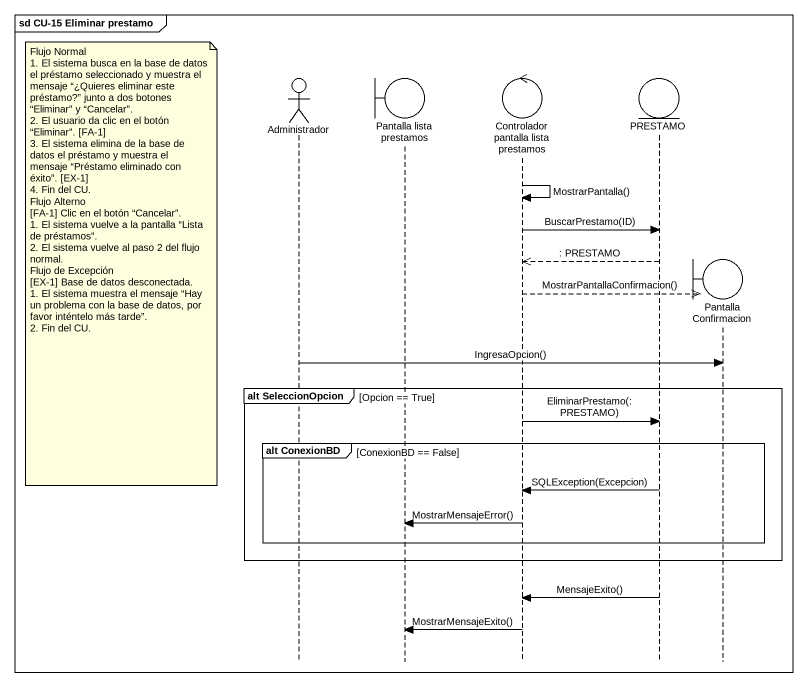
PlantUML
@startuml
mainframe sd CU-15 Eliminar prestamo
hide footbox
actor Administrador
boundary "Pantalla lista prestamos" as Pantalla_lista_prestamos
control "Controlador pantalla lista prestamos" as Controlador_pantalla_lista
entity PRESTAMO
boundary PantallaConfirmacion

Controlador_pantalla_lista -> Controlador_pantalla_lista : MostrarPantalla()
Controlador_pantalla_lista -> PRESTAMO : BuscarPrestamo(ID)
PRESTAMO -->> Controlador_pantalla_lista : : PRESTAMO
note left of Administrador
  Flujo Normal
  1. El sistema busca en la base de datos el préstamo seleccionado y muestra el mensaje “¿Quieres eliminar este préstamo?” junto a dos botones “Eliminar” y “Cancelar”.
  2. El usuario da clic en el botón “Eliminar”. [FA-1]
  3. El sistema elimina de la base de datos el préstamo y muestra el mensaje “Préstamo eliminado con éxito”. [EX-1]
  4. Fin del CU.
  Flujo Alterno
  [FA-1] Clic en el botón “Cancelar”.
  1. El sistema vuelve a la pantalla “Lista de préstamos”.
  2. El sistema vuelve al paso 2 del flujo normal.
  Flujo de Excepción
  [EX-1] Base de datos desconectada.
  1. El sistema muestra el mensaje “Hay un problema con la base de datos, por favor inténtelo más tarde”.
  2. Fin del CU.
end note
Controlador_pantalla_lista -->> PantallaConfirmacion ** : MostrarPantallaConfirmacion()
Administrador -> PantallaConfirmacion : IngresaOpcion()
group alt SeleccionOpcion [Opcion == True]
  Controlador_pantalla_lista -> PRESTAMO : EliminarPrestamo(:PRESTAMO)
  group alt ConexionBD [ConexionBD == False]
    PRESTAMO -> Controlador_pantalla_lista : SQLException(Excepcion)
    Controlador_pantalla_lista -> Pantalla_lista_prestamos : MostrarMensajeError()
  end
end
PRESTAMO -> Controlador_pantalla_lista : MensajeExito()
Controlador_pantalla_lista -> Pantalla_lista_prestamos : MostrarMensajeExito()
@enduml
